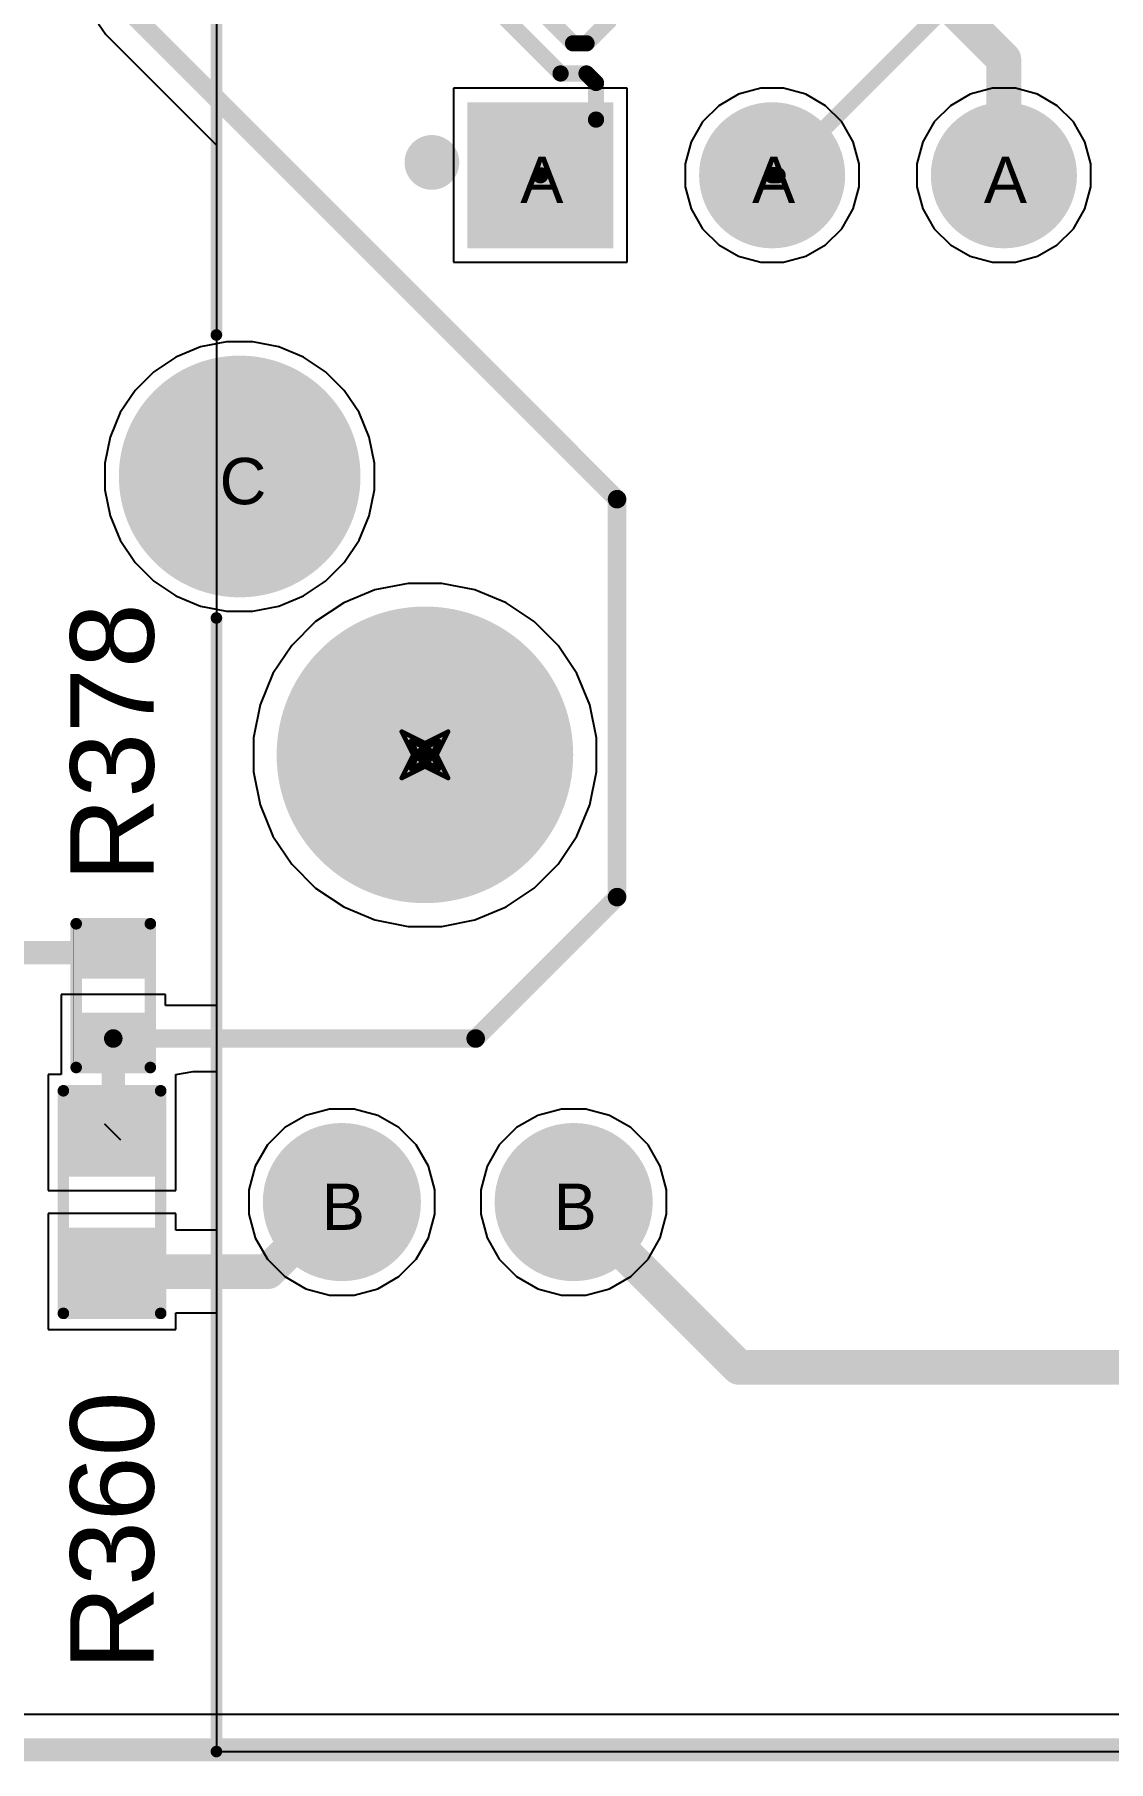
# Model space of a CAD drawing. Header units: inches. Extents: x -11 to 5428, y 0 to 5423.
# Drawn here: x 183.24 to 195.01, y -0.13 to 18.79 of the extents above; entities that cross this region are included whole.
import ezdxf

# ---------------------------------------------------------------- set-up
doc = ezdxf.new("R2010")
doc.units = ezdxf.units.IN
for name, color, linetype in [('Board Outline', 216, 'Continuous'), ('Bottom Layer', 5, 'Continuous'), ('Bottom Solder', 6, 'Continuous'), ('Drill Drawing', 1, 'Continuous'), ('GND', 16, 'Continuous'), ('Multi-Layer', 9, 'Continuous'), ('Pad Holes', 156, 'Continuous'), ('PWR', 76, 'Continuous'), ('Top Layer', 1, 'Continuous'), ('Top Overlay', 2, 'Continuous'), ('Top Paste', 8, 'Continuous'), ('Top Solder', 216, 'Continuous')]:
    doc.layers.add(name, color=color, linetype=linetype)
doc.styles.add('Arial', font='', dxfattribs={"height": 0.2})
doc.styles.get('Arial').set_extended_font_data('Arial')

# ---------------------------------------------------------------- blocks, each defined once
blk = doc.blocks.new('HR911105A_333')
at = {"layer": 'Bottom Layer'}
h = blk.add_hatch(color=5, dxfattribs=at)
edge = h.paths.add_edge_path()
edge.add_arc((4.084985479999999, 6.894982399999999), 0.7649997399999999, 0, 360)
h = blk.add_hatch(color=5, dxfattribs=at)
edge = h.paths.add_edge_path()
edge.add_arc((6.624985479999999, 6.894982399999999), 0.7649997399999999, 0, 360)
h = blk.add_hatch(color=5, dxfattribs=at)
edge = h.paths.add_edge_path()
edge.add_arc((7.745023879999999, -1.0550144), 1.22249946, 0, 360)
h = blk.add_hatch(color=5, dxfattribs=at)
edge = h.paths.add_edge_path()
edge.add_arc((-0.63001652, -4.3549824), 0.69900038, 0, 360)
h = blk.add_hatch(color=5, dxfattribs=at)
edge = h.paths.add_edge_path()
edge.add_arc((1.90998348, -4.3549824), 0.69900038, 0, 360)
blk.add_hatch(color=5, dxfattribs=at).paths.add_polyline_path([(5.14898386, -5.05398278), (3.7509831, -5.05398278), (3.7509831, -3.65598202), (5.14898386, -3.65598202)])
at = {"layer": 'Bottom Solder'}
h = blk.add_hatch(color=6, dxfattribs=at)
edge = h.paths.add_edge_path()
edge.add_arc((4.084985479999999, 6.894982399999999), 0.86659974, 0, 360)
h = blk.add_hatch(color=6, dxfattribs=at)
edge = h.paths.add_edge_path()
edge.add_arc((6.624985479999999, 6.894982399999999), 0.86659974, 0, 360)
h = blk.add_hatch(color=6, dxfattribs=at)
edge = h.paths.add_edge_path()
edge.add_arc((5.71500508, 1.9950176), 0.1016, 0, 360)
h = blk.add_hatch(color=6, dxfattribs=at)
edge = h.paths.add_edge_path()
edge.add_arc((7.745023879999999, -1.0550144), 1.32409946, 0, 360)
h = blk.add_hatch(color=6, dxfattribs=at)
edge = h.paths.add_edge_path()
edge.add_arc((-0.63001652, -4.3549824), 0.8006003799999999, 0, 360)
h = blk.add_hatch(color=6, dxfattribs=at)
edge = h.paths.add_edge_path()
edge.add_arc((1.90998348, -4.3549824), 0.8006003799999999, 0, 360)
blk.add_hatch(color=6, dxfattribs=at).paths.add_polyline_path([(5.25058386, -5.15558278), (3.6493831, -5.15558278), (3.6493831, -3.55438202), (5.25058386, -3.55438202)])
at = {"layer": 'GND'}
h = blk.add_hatch(color=16, dxfattribs=at)
edge = h.paths.add_edge_path()
edge.add_arc((4.084985479999999, 6.894982399999999), 0.7649997399999999, 0, 360)
h = blk.add_hatch(color=16, dxfattribs=at)
edge = h.paths.add_edge_path()
edge.add_arc((6.624985479999999, 6.894982399999999), 0.7649997399999999, 0, 360)
h = blk.add_hatch(color=16, dxfattribs=at)
edge = h.paths.add_edge_path()
edge.add_arc((7.745023879999999, -1.0550144), 1.22249946, 0, 360)
h = blk.add_hatch(color=16, dxfattribs=at)
edge = h.paths.add_edge_path()
edge.add_arc((-0.63001652, -4.3549824), 0.69900038, 0, 360)
h = blk.add_hatch(color=16, dxfattribs=at)
edge = h.paths.add_edge_path()
edge.add_arc((1.90998348, -4.3549824), 0.69900038, 0, 360)
blk.add_hatch(color=16, dxfattribs=at).paths.add_polyline_path([(5.14898386, -5.05398278), (3.7509831, -5.05398278), (3.7509831, -3.65598202), (5.14898386, -3.65598202)])
at = {"layer": 'Multi-Layer'}
h = blk.add_hatch(color=9, dxfattribs=at)
edge = h.paths.add_edge_path()
edge.add_arc((4.084985479999999, 6.894982399999999), 0.7649997399999999, 0, 360)
h = blk.add_hatch(color=9, dxfattribs=at)
edge = h.paths.add_edge_path()
edge.add_arc((6.624985479999999, 6.894982399999999), 0.7649997399999999, 0, 360)
h = blk.add_hatch(color=9, dxfattribs=at)
edge = h.paths.add_edge_path()
edge.add_arc((7.745023879999999, -1.0550144), 1.22249946, 0, 360)
h = blk.add_hatch(color=9, dxfattribs=at)
edge = h.paths.add_edge_path()
edge.add_arc((-0.63001652, -4.3549824), 0.69900038, 0, 360)
h = blk.add_hatch(color=9, dxfattribs=at)
edge = h.paths.add_edge_path()
edge.add_arc((1.90998348, -4.3549824), 0.69900038, 0, 360)
blk.add_hatch(color=9, dxfattribs=at).paths.add_polyline_path([(5.14898386, -5.05398278), (3.7509831, -5.05398278), (3.7509831, -3.65598202), (5.14898386, -3.65598202)])
at = {"layer": 'Pad Holes'}
h = blk.add_hatch(color=7, dxfattribs=at)
edge = h.paths.add_edge_path()
edge.add_arc((4.084985479999999, 6.894982399999999), 0.50999898, 0, 360)
h = blk.add_hatch(color=7, dxfattribs=at)
edge = h.paths.add_edge_path()
edge.add_arc((6.624985479999999, 6.894982399999999), 0.50999898, 0, 360)
h = blk.add_hatch(color=7, dxfattribs=at)
edge = h.paths.add_edge_path()
edge.add_arc((5.71500508, 1.9950176), 1.62500056, 0, 360)
h = blk.add_hatch(color=7, dxfattribs=at)
edge = h.paths.add_edge_path()
edge.add_arc((7.745023879999999, -1.0550144), 0.8149996399999999, 0, 360)
h = blk.add_hatch(color=7, dxfattribs=at)
edge = h.paths.add_edge_path()
edge.add_arc((-0.63001652, -4.3549824), 0.44500038, 0, 360)
h = blk.add_hatch(color=7, dxfattribs=at)
edge = h.paths.add_edge_path()
edge.add_arc((1.90998348, -4.3549824), 0.44500038, 0, 360)
h = blk.add_hatch(color=7, dxfattribs=at)
edge = h.paths.add_edge_path()
edge.add_arc((4.449983479999999, -4.3549824), 0.44500038, 0, 360)
at = {"layer": 'PWR'}
h = blk.add_hatch(color=76, dxfattribs=at)
edge = h.paths.add_edge_path()
edge.add_arc((4.084985479999999, 6.894982399999999), 0.7649997399999999, 0, 360)
h = blk.add_hatch(color=76, dxfattribs=at)
edge = h.paths.add_edge_path()
edge.add_arc((6.624985479999999, 6.894982399999999), 0.7649997399999999, 0, 360)
h = blk.add_hatch(color=76, dxfattribs=at)
edge = h.paths.add_edge_path()
edge.add_arc((7.745023879999999, -1.0550144), 1.22249946, 0, 360)
h = blk.add_hatch(color=76, dxfattribs=at)
edge = h.paths.add_edge_path()
edge.add_arc((-0.63001652, -4.3549824), 0.69900038, 0, 360)
h = blk.add_hatch(color=76, dxfattribs=at)
edge = h.paths.add_edge_path()
edge.add_arc((1.90998348, -4.3549824), 0.69900038, 0, 360)
blk.add_hatch(color=76, dxfattribs=at).paths.add_polyline_path([(5.14898386, -5.05398278), (3.7509831, -5.05398278), (3.7509831, -3.65598202), (5.14898386, -3.65598202)])
at = {"layer": 'Top Layer'}
h = blk.add_hatch(color=1, dxfattribs=at)
edge = h.paths.add_edge_path()
edge.add_arc((4.084985479999999, 6.894982399999999), 0.7649997399999999, 0, 360)
h = blk.add_hatch(color=1, dxfattribs=at)
edge = h.paths.add_edge_path()
edge.add_arc((6.624985479999999, 6.894982399999999), 0.7649997399999999, 0, 360)
h = blk.add_hatch(color=1, dxfattribs=at)
edge = h.paths.add_edge_path()
edge.add_arc((7.745023879999999, -1.0550144), 1.22249946, 0, 360)
h = blk.add_hatch(color=1, dxfattribs=at)
edge = h.paths.add_edge_path()
edge.add_arc((-0.63001652, -4.3549824), 0.69900038, 0, 360)
h = blk.add_hatch(color=1, dxfattribs=at)
edge = h.paths.add_edge_path()
edge.add_arc((1.90998348, -4.3549824), 0.69900038, 0, 360)
blk.add_hatch(color=1, dxfattribs=at).paths.add_polyline_path([(5.14898386, -5.05398278), (3.7509831, -5.05398278), (3.7509831, -3.65598202), (5.14898386, -3.65598202)])
at = {"layer": 'Top Solder'}
h = blk.add_hatch(color=216, dxfattribs=at)
edge = h.paths.add_edge_path()
edge.add_arc((4.084985479999999, 6.894982399999999), 0.86659974, 0, 360)
h = blk.add_hatch(color=216, dxfattribs=at)
edge = h.paths.add_edge_path()
edge.add_arc((6.624985479999999, 6.894982399999999), 0.86659974, 0, 360)
h = blk.add_hatch(color=216, dxfattribs=at)
edge = h.paths.add_edge_path()
edge.add_arc((5.71500508, 1.9950176), 0.1016, 0, 360)
h = blk.add_hatch(color=216, dxfattribs=at)
edge = h.paths.add_edge_path()
edge.add_arc((7.745023879999999, -1.0550144), 1.32409946, 0, 360)
h = blk.add_hatch(color=216, dxfattribs=at)
edge = h.paths.add_edge_path()
edge.add_arc((-0.63001652, -4.3549824), 0.8006003799999999, 0, 360)
h = blk.add_hatch(color=216, dxfattribs=at)
edge = h.paths.add_edge_path()
edge.add_arc((1.90998348, -4.3549824), 0.8006003799999999, 0, 360)
blk.add_hatch(color=216, dxfattribs=at).paths.add_polyline_path([(5.25058386, -5.15558278), (3.6493831, -5.15558278), (3.6493831, -3.55438202), (5.25058386, -3.55438202)])
at = {"layer": 'Top Overlay'}
for points in [[(7.99998908, 12.9149856, 0.127, 0.127, 0), (-7.99997892, 12.9149856, 0.127, 0.127, 0)], [(7.99998908, 12.9149856, 0.127, 0.127, 0), (7.99998908, 0.4949951999999999, 0.127, 0.127, 0)], [(7.99998908, -2.605024, 0.127, 0.127, 0), (7.99998908, -8.4850224, 0.127, 0.127, 0)]]:
    blk.add_lwpolyline(points, format="xyseb", dxfattribs=at)
for points in [[(7.968239079999999, 12.9149856, 0.0635, 0.0635, 1), (8.03173908, 12.9149856, 0.0635, 0.0635, 1)], [(7.968239079999999, 12.9149856, 0.0635, 0.0635, 1), (8.03173908, 12.9149856, 0.0635, 0.0635, 1)], [(7.968239079999999, 0.4949951999999999, 0.0635, 0.0635, 1), (8.03173908, 0.4949951999999999, 0.0635, 0.0635, 1)], [(7.968239079999999, -2.605024, 0.0635, 0.0635, 1), (8.03173908, -2.605024, 0.0635, 0.0635, 1)], [(5.7887997, -4.495799999999999, 0.2999994, 0.2999994, 1), (5.488800299999999, -4.495799999999999, 0.2999994, 0.2999994, 1)], [(5.413801719999999, -4.495799999999999, 0.1499997, 0.1499997, 1), (5.563798879999999, -4.495799999999999, 0.1499997, 0.1499997, 1)], [(5.71380112, -4.495799999999999, 0.1499997, 0.1499997, 1), (5.86379828, -4.495799999999999, 0.1499997, 0.1499997, 1)]]:
    blk.add_lwpolyline(points, format="xyseb", close=True, dxfattribs=at)
blk = doc.blocks.new('R___0603_342')
at = {"layer": 'Top Layer'}
for points in [[(-0.38102032, 0.44449492), (-0.38102032, -0.44450508), (-1.14302032, -0.44450508), (-1.14302032, 0.44449492)], [(1.14297968, 0.44449492), (1.14297968, -0.44450508), (0.38097968, -0.44450508), (0.38097968, 0.44449492)]]:
    blk.add_hatch(color=1, dxfattribs=at).paths.add_polyline_path(points)
at = {"layer": 'Top Paste'}
for points in [[(-0.38102032, 0.44449492), (-0.38102032, -0.44450508), (-1.14302032, -0.44450508), (-1.14302032, 0.44449492)], [(1.14297968, 0.44449492), (1.14297968, -0.44450508), (0.38097968, -0.44450508), (0.38097968, 0.44449492)]]:
    blk.add_hatch(color=8, dxfattribs=at).paths.add_polyline_path(points)
at = {"layer": 'Top Solder'}
for points in [[(-0.27942032, 0.5460949199999999), (-0.27942032, -0.54610508), (-1.24462032, -0.54610508), (-1.24462032, 0.5460949199999999)], [(1.24457968, 0.5460949199999999), (1.24457968, -0.54610508), (0.27937968, -0.54610508), (0.27937968, 0.5460949199999999)]]:
    blk.add_hatch(color=216, dxfattribs=at).paths.add_polyline_path(points)
at = {"layer": 'Top Overlay'}
for points in [[(1.21917968, 0.53339492, 0.127, 0.127, 0), (-1.21922032, 0.53339492, 0.127, 0.127, 0)], [(-1.21922032, -0.53340508, 0.127, 0.127, 0), (-1.21922032, 0.53339492, 0.127, 0.127, 0)], [(1.21917968, -0.53340508, 0.127, 0.127, 0), (1.21917968, 0.53339492, 0.127, 0.127, 0)], [(1.21917968, -0.53340508, 0.127, 0.127, 0), (-1.21922032, -0.53340508, 0.127, 0.127, 0)]]:
    blk.add_lwpolyline(points, format="xyseb", dxfattribs=at)
for points in [[(-1.25097032, 0.53339492, 0.0635, 0.0635, 1), (-1.18747032, 0.53339492, 0.0635, 0.0635, 1)], [(-1.25097032, 0.53339492, 0.0635, 0.0635, 1), (-1.18747032, 0.53339492, 0.0635, 0.0635, 1)], [(1.18742968, 0.53339492, 0.0635, 0.0635, 1), (1.25092968, 0.53339492, 0.0635, 0.0635, 1)], [(1.18742968, 0.53339492, 0.0635, 0.0635, 1), (1.25092968, 0.53339492, 0.0635, 0.0635, 1)], [(-1.25097032, -0.53340508, 0.0635, 0.0635, 1), (-1.18747032, -0.53340508, 0.0635, 0.0635, 1)], [(-1.25097032, -0.53340508, 0.0635, 0.0635, 1), (-1.18747032, -0.53340508, 0.0635, 0.0635, 1)], [(1.18742968, -0.53340508, 0.0635, 0.0635, 1), (1.25092968, -0.53340508, 0.0635, 0.0635, 1)], [(1.18742968, -0.53340508, 0.0635, 0.0635, 1), (1.25092968, -0.53340508, 0.0635, 0.0635, 1)]]:
    blk.add_lwpolyline(points, format="xyseb", close=True, dxfattribs=at)
blk = doc.blocks.new('R___0402_354')
at = {"layer": 'Top Layer'}
for points in [[(-0.6985050799999999, -0.31748476), (-0.6985050799999999, 0.31751524), (-0.24130508, 0.31751524), (-0.2413050799999999, -0.31748476)], [(0.2412949200000001, -0.31748476), (0.2412949199999999, 0.31751524), (0.69849492, 0.31751524), (0.69849492, -0.31748476)]]:
    blk.add_hatch(color=1, dxfattribs=at).paths.add_polyline_path(points)
at = {"layer": 'Top Paste'}
for points in [[(-0.6985050799999999, -0.31748476), (-0.6985050799999999, 0.31751524), (-0.24130508, 0.31751524), (-0.2413050799999999, -0.31748476)], [(0.2412949200000001, -0.31748476), (0.2412949199999999, 0.31751524), (0.69849492, 0.31751524), (0.69849492, -0.31748476)]]:
    blk.add_hatch(color=8, dxfattribs=at).paths.add_polyline_path(points)
at = {"layer": 'Top Solder'}
for points in [[(-0.75350624, -0.37248592), (-0.75350624, 0.3725163999999999), (-0.1863039200000001, 0.3725164000000001), (-0.1863039199999999, -0.3724859199999999)], [(0.1862937600000001, -0.37248592), (0.1862937599999999, 0.3725163999999999), (0.7534960799999999, 0.3725164000000001), (0.7534960799999999, -0.3724859199999999)]]:
    blk.add_hatch(color=216, dxfattribs=at).paths.add_polyline_path(points)
at = {"layer": 'Top Overlay'}
for points in [[(-0.7874050799999999, -0.40638476, 0.127, 0.127, 0), (-0.7874050799999999, 0.40641524, 0.127, 0.127, 0)], [(0.78739492, 0.40641524, 0.127, 0.127, 0), (-0.7874050799999999, 0.40641524, 0.127, 0.127, 0)], [(0.78739492, -0.40638476, 0.127, 0.127, 0), (0.78739492, 0.40641524, 0.127, 0.127, 0)], [(0.78739492, -0.40638476, 0.127, 0.127, 0), (-0.7874050799999999, -0.40638476, 0.127, 0.127, 0)], [(0.81279492, -0.43178476, 0.0032258, 0.0032258, 0), (-0.81280508, -0.43178476, 0.0032258, 0.0032258, 0)]]:
    blk.add_lwpolyline(points, format="xyseb", dxfattribs=at)
for points in [[(-0.8191550799999999, 0.40641524, 0.0635, 0.0635, 1), (-0.75565508, 0.40641524, 0.0635, 0.0635, 1)], [(-0.8191550799999999, 0.40641524, 0.0635, 0.0635, 1), (-0.75565508, 0.40641524, 0.0635, 0.0635, 1)], [(0.7556449199999999, 0.40641524, 0.0635, 0.0635, 1), (0.81914492, 0.40641524, 0.0635, 0.0635, 1)], [(0.7556449199999999, 0.40641524, 0.0635, 0.0635, 1), (0.81914492, 0.40641524, 0.0635, 0.0635, 1)], [(-0.8191550799999999, -0.40638476, 0.0635, 0.0635, 1), (-0.75565508, -0.40638476, 0.0635, 0.0635, 1)], [(-0.8191550799999999, -0.40638476, 0.0635, 0.0635, 1), (-0.75565508, -0.40638476, 0.0635, 0.0635, 1)], [(0.7556449199999999, -0.40638476, 0.0635, 0.0635, 1), (0.81914492, -0.40638476, 0.0635, 0.0635, 1)], [(0.7556449199999999, -0.40638476, 0.0635, 0.0635, 1), (0.81914492, -0.40638476, 0.0635, 0.0635, 1)], [(-0.81361026, -0.43178476, 0.0016129, 0.0016129, 1), (-0.8119998999999999, -0.43178476, 0.0016129, 0.0016129, 1)], [(0.8119897399999999, -0.43178476, 0.0016129, 0.0016129, 1), (0.8136000999999999, -0.43178476, 0.0016129, 0.0016129, 1)]]:
    blk.add_lwpolyline(points, format="xyseb", close=True, dxfattribs=at)

msp = doc.modelspace()

# ---------------------------------------------------------------- linework, layer by layer
at = {"layer": 'Board Outline'}
msp.add_lwpolyline([(1.27e-05, 1.27e-05, 0.254, 0.254, 0), (344.00001304, 1.27e-05, 0.254, 0.254, 0)], format="xyseb", dxfattribs=at)
at = {"layer": 'Bottom Layer'}
for p, q in [((185.23320586, 20.50117566), (185.23320586, -0.01805432)), ((185.23320586, 20.50117566), (185.23320586, 15.40668496)), ((185.05750644, 15.3717371), (184.78880238, 15.26043684)), ((185.23320586, 15.40668496), (185.05750644, 15.3717371)), ((184.78880238, 15.26043684), (184.54697152, 15.0988522)), ((184.54697152, 15.0988522), (184.3413128, 14.89319348)), ((184.3413128, 14.89319348), (184.17972816, 14.65136262)), ((184.17972816, 14.65136262), (184.0684279, 14.38265856)), ((184.0684279, 14.38265856), (184.01168684, 14.09740132)), ((184.01168684, 14.09740132), (184.01168684, 13.80655608)), ((184.01168684, 13.80655608), (184.0684279, 13.52129884)), ((184.0684279, 13.52129884), (184.17972816, 13.25259478)), ((184.17972816, 13.25259478), (184.3413128, 13.01076392)), ((184.3413128, 13.01076392), (184.54697152, 12.8051052)), ((184.54697152, 12.8051052), (184.78880238, 12.64352056)), ((184.78880238, 12.64352056), (185.05750644, 12.5322203)), ((185.05750644, 12.5322203), (185.23320586, 12.49727244)), ((185.23320586, 12.49727244), (185.23320586, 0.38846506)), ((185.23320586, 0.38846506), (9.71480658, 0.38846506)), ((185.23320586, -0.01805432), (220.28220358, -0.01805432))]:
    msp.add_line(p, q, dxfattribs=at)
for points in [[(192.5932267, 19.7919467, 0.3809999999999999, 0.3809999999999999, 0), (193.86272632, 18.52244708, 0.3809999999999999, 0.3809999999999999, 0)], [(193.86272632, 17.25244708, 0.3809999999999999, 0.3809999999999999, 0), (193.86272632, 18.52244708, 0.3809999999999999, 0.3809999999999999, 0)], [(193.86272632, 17.25244708, 0.3809999999999999, 0.3809999999999999, 0), (193.8632267, 17.2519467, 0.3809999999999999, 0.3809999999999999, 0)]]:
    msp.add_lwpolyline(points, format="xyseb", dxfattribs=at)
for points in [[(193.76747632, 18.52244708, 0.1905, 0.1905, 1), (193.95797632, 18.52244708, 0.1905, 0.1905, 1)], [(193.76747632, 18.52244708, 0.1905, 0.1905, 1), (193.95797632, 18.52244708, 0.1905, 0.1905, 1)], [(193.76747632, 17.25244708, 0.1905, 0.1905, 1), (193.95797632, 17.25244708, 0.1905, 0.1905, 1)], [(193.76747632, 17.25244708, 0.1905, 0.1905, 1), (193.95797632, 17.25244708, 0.1905, 0.1905, 1)], [(193.7679767, 17.2519467, 0.1905, 0.1905, 1), (193.9584767, 17.2519467, 0.1905, 0.1905, 1)]]:
    msp.add_lwpolyline(points, format="xyseb", close=True, dxfattribs=at)
at = {"layer": 'Drill Drawing'}
for points in [[(187.2642051, 11.1559467, 0.0508, 0.0508, 0), (187.5182051, 11.0289467, 0.0508, 0.0508, 0)], [(187.2642051, 11.1559467, 0.0508, 0.0508, 0), (187.3912051, 10.9019467, 0.0508, 0.0508, 0)], [(187.5182051, 11.0289467, 0.0508, 0.0508, 0), (187.7722051, 11.1559467, 0.0508, 0.0508, 0)], [(187.6452051, 10.9019467, 0.0508, 0.0508, 0), (187.7722051, 11.1559467, 0.0508, 0.0508, 0)], [(187.3658051, 11.0543467, 0.0508, 0.0508, 0), (187.5182051, 10.9781467, 0.0508, 0.0508, 0)], [(187.3658051, 11.0543467, 0.0508, 0.0508, 0), (187.4420051, 10.9019467, 0.0508, 0.0508, 0)], [(187.5182051, 10.9781467, 0.0508, 0.0508, 0), (187.6706051, 11.0543467, 0.0508, 0.0508, 0)], [(187.5944051, 10.9019467, 0.0508, 0.0508, 0), (187.6706051, 11.0543467, 0.0508, 0.0508, 0)], [(187.2642051, 10.6479467, 0.0508, 0.0508, 0), (187.3912051, 10.9019467, 0.0508, 0.0508, 0)], [(187.2642051, 10.6479467, 0.0508, 0.0508, 0), (187.5182051, 10.7749467, 0.0508, 0.0508, 0)], [(187.3658051, 10.7495467, 0.0508, 0.0508, 0), (187.4420051, 10.9019467, 0.0508, 0.0508, 0)], [(187.3658051, 10.7495467, 0.0508, 0.0508, 0), (187.5182051, 10.8257467, 0.0508, 0.0508, 0)], [(187.5182051, 10.8257467, 0.0508, 0.0508, 0), (187.6706051, 10.7495467, 0.0508, 0.0508, 0)], [(187.5182051, 10.7749467, 0.0508, 0.0508, 0), (187.7722051, 10.6479467, 0.0508, 0.0508, 0)], [(187.5944051, 10.9019467, 0.0508, 0.0508, 0), (187.6706051, 10.7495467, 0.0508, 0.0508, 0)], [(187.6452051, 10.9019467, 0.0508, 0.0508, 0), (187.7722051, 10.6479467, 0.0508, 0.0508, 0)]]:
    msp.add_lwpolyline(points, format="xyseb", dxfattribs=at)
for points in [[(187.2515051, 11.1559467, 0.0254, 0.0254, 1), (187.2769051, 11.1559467, 0.0254, 0.0254, 1)], [(187.2515051, 11.1559467, 0.0254, 0.0254, 1), (187.2769051, 11.1559467, 0.0254, 0.0254, 1)], [(187.7595051, 11.1559467, 0.0254, 0.0254, 1), (187.7849051, 11.1559467, 0.0254, 0.0254, 1)], [(187.7595051, 11.1559467, 0.0254, 0.0254, 1), (187.7849051, 11.1559467, 0.0254, 0.0254, 1)], [(187.3531051, 11.0543467, 0.0254, 0.0254, 1), (187.3785051, 11.0543467, 0.0254, 0.0254, 1)], [(187.3531051, 11.0543467, 0.0254, 0.0254, 1), (187.3785051, 11.0543467, 0.0254, 0.0254, 1)], [(187.5055051, 11.0289467, 0.0254, 0.0254, 1), (187.5309051, 11.0289467, 0.0254, 0.0254, 1)], [(187.5055051, 11.0289467, 0.0254, 0.0254, 1), (187.5309051, 11.0289467, 0.0254, 0.0254, 1)], [(187.5055051, 10.9781467, 0.0254, 0.0254, 1), (187.5309051, 10.9781467, 0.0254, 0.0254, 1)], [(187.5055051, 10.9781467, 0.0254, 0.0254, 1), (187.5309051, 10.9781467, 0.0254, 0.0254, 1)], [(187.6579051, 11.0543467, 0.0254, 0.0254, 1), (187.6833051, 11.0543467, 0.0254, 0.0254, 1)], [(187.6579051, 11.0543467, 0.0254, 0.0254, 1), (187.6833051, 11.0543467, 0.0254, 0.0254, 1)], [(187.3785051, 10.9019467, 0.0254, 0.0254, 1), (187.4039051, 10.9019467, 0.0254, 0.0254, 1)], [(187.3785051, 10.9019467, 0.0254, 0.0254, 1), (187.4039051, 10.9019467, 0.0254, 0.0254, 1)], [(187.4293051, 10.9019467, 0.0254, 0.0254, 1), (187.4547051, 10.9019467, 0.0254, 0.0254, 1)], [(187.4293051, 10.9019467, 0.0254, 0.0254, 1), (187.4547051, 10.9019467, 0.0254, 0.0254, 1)], [(187.5055051, 10.8257467, 0.0254, 0.0254, 1), (187.5309051, 10.8257467, 0.0254, 0.0254, 1)], [(187.5055051, 10.8257467, 0.0254, 0.0254, 1), (187.5309051, 10.8257467, 0.0254, 0.0254, 1)], [(187.5055051, 10.7749467, 0.0254, 0.0254, 1), (187.5309051, 10.7749467, 0.0254, 0.0254, 1)], [(187.5055051, 10.7749467, 0.0254, 0.0254, 1), (187.5309051, 10.7749467, 0.0254, 0.0254, 1)], [(187.5817051, 10.9019467, 0.0254, 0.0254, 1), (187.6071051, 10.9019467, 0.0254, 0.0254, 1)], [(187.5817051, 10.9019467, 0.0254, 0.0254, 1), (187.6071051, 10.9019467, 0.0254, 0.0254, 1)], [(187.6325051, 10.9019467, 0.0254, 0.0254, 1), (187.6579051, 10.9019467, 0.0254, 0.0254, 1)], [(187.6325051, 10.9019467, 0.0254, 0.0254, 1), (187.6579051, 10.9019467, 0.0254, 0.0254, 1)], [(187.2515051, 10.6479467, 0.0254, 0.0254, 1), (187.2769051, 10.6479467, 0.0254, 0.0254, 1)], [(187.2515051, 10.6479467, 0.0254, 0.0254, 1), (187.2769051, 10.6479467, 0.0254, 0.0254, 1)], [(187.3531051, 10.7495467, 0.0254, 0.0254, 1), (187.3785051, 10.7495467, 0.0254, 0.0254, 1)], [(187.3531051, 10.7495467, 0.0254, 0.0254, 1), (187.3785051, 10.7495467, 0.0254, 0.0254, 1)], [(187.6579051, 10.7495467, 0.0254, 0.0254, 1), (187.6833051, 10.7495467, 0.0254, 0.0254, 1)], [(187.6579051, 10.7495467, 0.0254, 0.0254, 1), (187.6833051, 10.7495467, 0.0254, 0.0254, 1)], [(187.7595051, 10.6479467, 0.0254, 0.0254, 1), (187.7849051, 10.6479467, 0.0254, 0.0254, 1)], [(187.7595051, 10.6479467, 0.0254, 0.0254, 1), (187.7849051, 10.6479467, 0.0254, 0.0254, 1)]]:
    msp.add_lwpolyline(points, format="xyseb", close=True, dxfattribs=at)
at = {"layer": 'GND'}
for p, q in [((189.73622708, 18.20494708), (187.83022632, 18.20494708)), ((187.83022632, 18.20494708), (187.83022632, 16.29894632)), ((189.73622708, 16.29894632), (189.73622708, 18.20494708)), ((191.19776086, 18.20494708), (190.95538136, 18.14000182)), ((191.44869254, 18.20494708), (191.19776086, 18.20494708)), ((191.69107204, 18.14000182), (191.44869254, 18.20494708)), ((193.73776086, 18.20494708), (193.49538136, 18.14000182)), ((193.98869254, 18.20494708), (193.73776086, 18.20494708)), ((194.23107204, 18.14000182), (193.98869254, 18.20494708)), ((190.73806912, 18.01453852), (190.56063488, 17.83710428)), ((190.95538136, 18.14000182), (190.73806912, 18.01453852)), ((191.90838428, 18.01453852), (191.69107204, 18.14000182)), ((192.08581852, 17.83710428), (191.90838428, 18.01453852)), ((193.27806912, 18.01453852), (193.10063488, 17.83710428)), ((193.49538136, 18.14000182), (193.27806912, 18.01453852)), ((194.44838428, 18.01453852), (194.23107204, 18.14000182)), ((194.62581852, 17.83710428), (194.44838428, 18.01453852)), ((190.56063488, 17.83710428), (190.43517158, 17.61979204)), ((192.21128182, 17.61979204), (192.08581852, 17.83710428)), ((193.10063488, 17.83710428), (192.97517158, 17.61979204)), ((194.75128182, 17.61979204), (194.62581852, 17.83710428)), ((190.43517158, 17.61979204), (190.37022632, 17.37741254)), ((192.27622708, 17.37741254), (192.21128182, 17.61979204)), ((192.97517158, 17.61979204), (192.91022632, 17.37741254)), ((194.81622708, 17.37741254), (194.75128182, 17.61979204)), ((190.37022632, 17.37741254), (190.37022632, 17.12648086)), ((192.27622708, 17.12648086), (192.27622708, 17.37741254)), ((192.91022632, 17.37741254), (192.91022632, 17.12648086)), ((194.81622708, 17.12648086), (194.81622708, 17.37741254)), ((190.37022632, 17.12648086), (190.43517158, 16.88410136)), ((192.21128182, 16.88410136), (192.27622708, 17.12648086)), ((192.91022632, 17.12648086), (192.97517158, 16.88410136)), ((194.75128182, 16.88410136), (194.81622708, 17.12648086)), ((190.43517158, 16.88410136), (190.56063488, 16.66678912)), ((192.08581852, 16.66678912), (192.21128182, 16.88410136)), ((192.97517158, 16.88410136), (193.10063488, 16.66678912)), ((194.62581852, 16.66678912), (194.75128182, 16.88410136)), ((190.56063488, 16.66678912), (190.73806912, 16.48935488)), ((191.90838428, 16.48935488), (192.08581852, 16.66678912)), ((193.10063488, 16.66678912), (193.27806912, 16.48935488)), ((194.44838428, 16.48935488), (194.62581852, 16.66678912)), ((190.73806912, 16.48935488), (190.95538136, 16.36389158)), ((191.69107204, 16.36389158), (191.90838428, 16.48935488)), ((193.27806912, 16.48935488), (193.49538136, 16.36389158)), ((194.23107204, 16.36389158), (194.44838428, 16.48935488)), ((187.83022632, 16.29894632), (189.73622708, 16.29894632)), ((190.95538136, 16.36389158), (191.19776086, 16.29894632)), ((191.19776086, 16.29894632), (191.44869254, 16.29894632)), ((191.44869254, 16.29894632), (191.69107204, 16.36389158)), ((193.49538136, 16.36389158), (193.73776086, 16.29894632)), ((193.73776086, 16.29894632), (193.98869254, 16.29894632)), ((193.98869254, 16.29894632), (194.23107204, 16.36389158)), ((186.97012136, 12.7087376), (186.62816624, 12.5670945)), ((187.3331407, 12.78094726), (186.97012136, 12.7087376)), ((187.7032695, 12.78094726), (187.3331407, 12.78094726)), ((188.06628884, 12.7087376), (187.7032695, 12.78094726)), ((188.40824396, 12.5670945), (188.06628884, 12.7087376)), ((186.62816624, 12.5670945), (186.32041222, 12.36146118)), ((188.71599798, 12.36146118), (188.40824396, 12.5670945)), ((186.32041222, 12.36146118), (186.05869062, 12.09973958)), ((188.97771958, 12.09973958), (188.71599798, 12.36146118)), ((186.05869062, 12.09973958), (185.8530573, 11.79198556)), ((189.1833529, 11.79198556), (188.97771958, 12.09973958)), ((185.8530573, 11.79198556), (185.7114142, 11.45003044)), ((189.324996, 11.45003044), (189.1833529, 11.79198556)), ((185.7114142, 11.45003044), (185.63920454, 11.0870111)), ((189.39720566, 11.0870111), (189.324996, 11.45003044)), ((185.63920454, 11.0870111), (185.63920454, 10.7168823)), ((189.39720566, 10.7168823), (189.39720566, 11.0870111)), ((185.63920454, 10.7168823), (185.7114142, 10.35386296)), ((189.324996, 10.35386296), (189.39720566, 10.7168823)), ((185.7114142, 10.35386296), (185.8530573, 10.01190784)), ((189.1833529, 10.01190784), (189.324996, 10.35386296)), ((185.8530573, 10.01190784), (186.05869062, 9.704153819999998)), ((188.97771958, 9.704153819999998), (189.1833529, 10.01190784)), ((186.05869062, 9.704153819999998), (186.32041222, 9.442432219999999)), ((188.71599798, 9.442432219999999), (188.97771958, 9.704153819999998)), ((186.32041222, 9.442432219999999), (186.62816624, 9.2367989)), ((188.40824396, 9.2367989), (188.71599798, 9.442432219999999)), ((186.62816624, 9.2367989), (186.97012136, 9.095155799999999)), ((186.97012136, 9.095155799999999), (187.3331407, 9.02294614)), ((187.7032695, 9.02294614), (188.06628884, 9.095155799999999)), ((188.06628884, 9.095155799999999), (188.40824396, 9.2367989)), ((187.3331407, 9.02294614), (187.7032695, 9.02294614)), ((186.47406952, 7.02098164), (186.2149057, 6.95153804)), ((186.74237988, 7.02098164), (186.47406952, 7.02098164)), ((187.0015437, 6.95153804), (186.74237988, 7.02098164)), ((189.01406952, 7.02098164), (188.7549057, 6.95153804)), ((189.28237988, 7.02098164), (189.01406952, 7.02098164)), ((189.5415437, 6.95153804), (189.28237988, 7.02098164)), ((185.98254396, 6.8173854), (185.7928212, 6.62766264)), ((186.2149057, 6.95153804), (185.98254396, 6.8173854)), ((187.23390544, 6.8173854), (187.0015437, 6.95153804)), ((187.4236282, 6.62766264), (187.23390544, 6.8173854)), ((188.52254396, 6.8173854), (188.3328212, 6.62766264)), ((188.7549057, 6.95153804), (188.52254396, 6.8173854)), ((189.77390544, 6.8173854), (189.5415437, 6.95153804)), ((189.9636282, 6.62766264), (189.77390544, 6.8173854)), ((185.7928212, 6.62766264), (185.65866856, 6.3953009)), ((187.55778084, 6.3953009), (187.4236282, 6.62766264)), ((188.3328212, 6.62766264), (188.19866856, 6.3953009)), ((190.09778084, 6.3953009), (189.9636282, 6.62766264)), ((185.65866856, 6.3953009), (185.58922496, 6.136137079999999)), ((187.62722444, 6.136137079999999), (187.55778084, 6.3953009)), ((188.19866856, 6.3953009), (188.12922496, 6.136137079999999)), ((190.16722444, 6.136137079999999), (190.09778084, 6.3953009)), ((185.58922496, 6.136137079999999), (185.58922496, 5.867826719999999)), ((187.62722444, 5.867826719999999), (187.62722444, 6.136137079999999)), ((188.12922496, 6.136137079999999), (188.12922496, 5.867826719999999)), ((190.16722444, 5.867826719999999), (190.16722444, 6.136137079999999)), ((185.58922496, 5.867826719999999), (185.65866856, 5.6086629)), ((187.55778084, 5.6086629), (187.62722444, 5.867826719999999)), ((188.12922496, 5.867826719999999), (188.19866856, 5.6086629)), ((190.09778084, 5.6086629), (190.16722444, 5.867826719999999)), ((185.65866856, 5.6086629), (185.7928212, 5.37630116)), ((187.4236282, 5.37630116), (187.55778084, 5.6086629)), ((188.19866856, 5.6086629), (188.3328212, 5.37630116)), ((189.9636282, 5.37630116), (190.09778084, 5.6086629)), ((185.7928212, 5.37630116), (185.98254396, 5.186578399999999)), ((187.23390544, 5.186578399999999), (187.4236282, 5.37630116)), ((188.3328212, 5.37630116), (188.52254396, 5.186578399999999)), ((189.77390544, 5.186578399999999), (189.9636282, 5.37630116)), ((185.98254396, 5.186578399999999), (186.2149057, 5.052425759999999)), ((187.0015437, 5.052425759999999), (187.23390544, 5.186578399999999)), ((188.52254396, 5.186578399999999), (188.7549057, 5.052425759999999)), ((189.5415437, 5.052425759999999), (189.77390544, 5.186578399999999)), ((186.2149057, 5.052425759999999), (186.47406952, 4.98298216)), ((186.47406952, 4.98298216), (186.74237988, 4.98298216)), ((186.74237988, 4.98298216), (187.0015437, 5.052425759999999)), ((188.7549057, 5.052425759999999), (189.01406952, 4.98298216)), ((189.01406952, 4.98298216), (189.28237988, 4.98298216)), ((189.28237988, 4.98298216), (189.5415437, 5.052425759999999)), ((343.61156068, 0.38846506), (0.38846506, 0.38846506))]:
    msp.add_line(p, q, dxfattribs=at)
at = {"layer": 'PWR'}
for p, q in [((189.73622708, 18.20494708), (187.83022632, 18.20494708)), ((187.83022632, 18.20494708), (187.83022632, 16.29894632)), ((189.73622708, 16.29894632), (189.73622708, 18.20494708)), ((191.19776086, 18.20494708), (190.95538136, 18.14000182)), ((191.44869254, 18.20494708), (191.19776086, 18.20494708)), ((191.69107204, 18.14000182), (191.44869254, 18.20494708)), ((193.73776086, 18.20494708), (193.49538136, 18.14000182)), ((193.98869254, 18.20494708), (193.73776086, 18.20494708)), ((194.23107204, 18.14000182), (193.98869254, 18.20494708)), ((190.73806912, 18.01453852), (190.56063488, 17.83710428)), ((190.95538136, 18.14000182), (190.73806912, 18.01453852)), ((191.90838428, 18.01453852), (191.69107204, 18.14000182)), ((192.08581852, 17.83710428), (191.90838428, 18.01453852)), ((193.27806912, 18.01453852), (193.10063488, 17.83710428)), ((193.49538136, 18.14000182), (193.27806912, 18.01453852)), ((194.44838428, 18.01453852), (194.23107204, 18.14000182)), ((194.62581852, 17.83710428), (194.44838428, 18.01453852)), ((190.56063488, 17.83710428), (190.43517158, 17.61979204)), ((192.21128182, 17.61979204), (192.08581852, 17.83710428)), ((193.10063488, 17.83710428), (192.97517158, 17.61979204)), ((194.75128182, 17.61979204), (194.62581852, 17.83710428)), ((190.43517158, 17.61979204), (190.37022632, 17.37741254)), ((192.27622708, 17.37741254), (192.21128182, 17.61979204)), ((192.97517158, 17.61979204), (192.91022632, 17.37741254)), ((194.81622708, 17.37741254), (194.75128182, 17.61979204)), ((190.37022632, 17.37741254), (190.37022632, 17.12648086)), ((192.27622708, 17.12648086), (192.27622708, 17.37741254)), ((192.91022632, 17.37741254), (192.91022632, 17.12648086)), ((194.81622708, 17.12648086), (194.81622708, 17.37741254)), ((190.37022632, 17.12648086), (190.43517158, 16.88410136)), ((192.21128182, 16.88410136), (192.27622708, 17.12648086)), ((192.91022632, 17.12648086), (192.97517158, 16.88410136)), ((194.75128182, 16.88410136), (194.81622708, 17.12648086)), ((190.43517158, 16.88410136), (190.56063488, 16.66678912)), ((192.08581852, 16.66678912), (192.21128182, 16.88410136)), ((192.97517158, 16.88410136), (193.10063488, 16.66678912)), ((194.62581852, 16.66678912), (194.75128182, 16.88410136)), ((190.56063488, 16.66678912), (190.73806912, 16.48935488)), ((191.90838428, 16.48935488), (192.08581852, 16.66678912)), ((193.10063488, 16.66678912), (193.27806912, 16.48935488)), ((194.44838428, 16.48935488), (194.62581852, 16.66678912)), ((190.73806912, 16.48935488), (190.95538136, 16.36389158)), ((191.69107204, 16.36389158), (191.90838428, 16.48935488)), ((193.27806912, 16.48935488), (193.49538136, 16.36389158)), ((194.23107204, 16.36389158), (194.44838428, 16.48935488)), ((187.83022632, 16.29894632), (189.73622708, 16.29894632)), ((190.95538136, 16.36389158), (191.19776086, 16.29894632)), ((191.19776086, 16.29894632), (191.44869254, 16.29894632)), ((191.44869254, 16.29894632), (191.69107204, 16.36389158)), ((193.49538136, 16.36389158), (193.73776086, 16.29894632)), ((193.73776086, 16.29894632), (193.98869254, 16.29894632)), ((193.98869254, 16.29894632), (194.23107204, 16.36389158)), ((185.05750644, 15.3717371), (184.78880238, 15.26043684)), ((185.34276368, 15.42847816), (185.05750644, 15.3717371)), ((185.63360892, 15.42847816), (185.34276368, 15.42847816)), ((185.91886616, 15.3717371), (185.63360892, 15.42847816)), ((186.18757022, 15.26043684), (185.91886616, 15.3717371)), ((184.78880238, 15.26043684), (184.54697152, 15.0988522)), ((186.42940108, 15.0988522), (186.18757022, 15.26043684)), ((184.54697152, 15.0988522), (184.3413128, 14.89319348)), ((186.6350598, 14.89319348), (186.42940108, 15.0988522)), ((184.3413128, 14.89319348), (184.17972816, 14.65136262)), ((186.79664444, 14.65136262), (186.6350598, 14.89319348)), ((184.17972816, 14.65136262), (184.0684279, 14.38265856)), ((186.9079447, 14.38265856), (186.79664444, 14.65136262)), ((184.0684279, 14.38265856), (184.01168684, 14.09740132)), ((186.96468576, 14.09740132), (186.9079447, 14.38265856)), ((184.01168684, 14.09740132), (184.01168684, 13.80655608)), ((186.96468576, 13.80655608), (186.96468576, 14.09740132)), ((184.01168684, 13.80655608), (184.0684279, 13.52129884)), ((186.9079447, 13.52129884), (186.96468576, 13.80655608)), ((184.0684279, 13.52129884), (184.17972816, 13.25259478)), ((186.79664444, 13.25259478), (186.9079447, 13.52129884)), ((184.17972816, 13.25259478), (184.3413128, 13.01076392)), ((186.6350598, 13.01076392), (186.79664444, 13.25259478)), ((184.3413128, 13.01076392), (184.54697152, 12.8051052)), ((186.42940108, 12.8051052), (186.6350598, 13.01076392)), ((184.54697152, 12.8051052), (184.78880238, 12.64352056)), ((186.18757022, 12.64352056), (186.42940108, 12.8051052)), ((186.97012136, 12.7087376), (186.62816624, 12.5670945)), ((187.3331407, 12.78094726), (186.97012136, 12.7087376)), ((187.7032695, 12.78094726), (187.3331407, 12.78094726)), ((188.06628884, 12.7087376), (187.7032695, 12.78094726)), ((188.40824396, 12.5670945), (188.06628884, 12.7087376)), ((184.78880238, 12.64352056), (185.05750644, 12.5322203)), ((185.05750644, 12.5322203), (185.34276368, 12.47547924)), ((185.63360892, 12.47547924), (185.91886616, 12.5322203)), ((185.91886616, 12.5322203), (186.18757022, 12.64352056)), ((186.62816624, 12.5670945), (186.32041222, 12.36146118)), ((188.71599798, 12.36146118), (188.40824396, 12.5670945)), ((185.34276368, 12.47547924), (185.63360892, 12.47547924)), ((186.32041222, 12.36146118), (186.05869062, 12.09973958)), ((188.97771958, 12.09973958), (188.71599798, 12.36146118)), ((186.05869062, 12.09973958), (185.8530573, 11.79198556)), ((189.1833529, 11.79198556), (188.97771958, 12.09973958)), ((185.8530573, 11.79198556), (185.7114142, 11.45003044)), ((189.324996, 11.45003044), (189.1833529, 11.79198556)), ((185.7114142, 11.45003044), (185.63920454, 11.0870111)), ((189.39720566, 11.0870111), (189.324996, 11.45003044)), ((185.63920454, 11.0870111), (185.63920454, 10.7168823)), ((189.39720566, 10.7168823), (189.39720566, 11.0870111)), ((185.63920454, 10.7168823), (185.7114142, 10.35386296)), ((189.324996, 10.35386296), (189.39720566, 10.7168823)), ((185.7114142, 10.35386296), (185.8530573, 10.01190784)), ((189.1833529, 10.01190784), (189.324996, 10.35386296)), ((185.8530573, 10.01190784), (186.05869062, 9.704153819999998)), ((188.97771958, 9.704153819999998), (189.1833529, 10.01190784)), ((186.05869062, 9.704153819999998), (186.32041222, 9.442432219999999)), ((188.71599798, 9.442432219999999), (188.97771958, 9.704153819999998)), ((186.32041222, 9.442432219999999), (186.62816624, 9.2367989)), ((188.40824396, 9.2367989), (188.71599798, 9.442432219999999)), ((186.62816624, 9.2367989), (186.97012136, 9.095155799999999)), ((186.97012136, 9.095155799999999), (187.3331407, 9.02294614)), ((187.7032695, 9.02294614), (188.06628884, 9.095155799999999)), ((188.06628884, 9.095155799999999), (188.40824396, 9.2367989)), ((187.3331407, 9.02294614), (187.7032695, 9.02294614)), ((186.47406952, 7.02098164), (186.2149057, 6.95153804)), ((186.74237988, 7.02098164), (186.47406952, 7.02098164)), ((187.0015437, 6.95153804), (186.74237988, 7.02098164)), ((189.01406952, 7.02098164), (188.7549057, 6.95153804)), ((189.28237988, 7.02098164), (189.01406952, 7.02098164)), ((189.5415437, 6.95153804), (189.28237988, 7.02098164)), ((185.98254396, 6.8173854), (185.7928212, 6.62766264)), ((186.2149057, 6.95153804), (185.98254396, 6.8173854)), ((187.23390544, 6.8173854), (187.0015437, 6.95153804)), ((187.4236282, 6.62766264), (187.23390544, 6.8173854)), ((188.52254396, 6.8173854), (188.3328212, 6.62766264)), ((188.7549057, 6.95153804), (188.52254396, 6.8173854)), ((189.77390544, 6.8173854), (189.5415437, 6.95153804)), ((189.9636282, 6.62766264), (189.77390544, 6.8173854)), ((185.7928212, 6.62766264), (185.65866856, 6.3953009)), ((187.55778084, 6.3953009), (187.4236282, 6.62766264)), ((188.3328212, 6.62766264), (188.19866856, 6.3953009)), ((190.09778084, 6.3953009), (189.9636282, 6.62766264)), ((185.65866856, 6.3953009), (185.58922496, 6.136137079999999)), ((187.62722444, 6.136137079999999), (187.55778084, 6.3953009)), ((188.19866856, 6.3953009), (188.12922496, 6.136137079999999)), ((190.16722444, 6.136137079999999), (190.09778084, 6.3953009)), ((185.58922496, 6.136137079999999), (185.58922496, 5.867826719999999)), ((187.62722444, 5.867826719999999), (187.62722444, 6.136137079999999)), ((188.12922496, 6.136137079999999), (188.12922496, 5.867826719999999)), ((190.16722444, 5.867826719999999), (190.16722444, 6.136137079999999)), ((185.58922496, 5.867826719999999), (185.65866856, 5.6086629)), ((187.55778084, 5.6086629), (187.62722444, 5.867826719999999)), ((188.12922496, 5.867826719999999), (188.19866856, 5.6086629)), ((190.09778084, 5.6086629), (190.16722444, 5.867826719999999)), ((185.65866856, 5.6086629), (185.7928212, 5.37630116)), ((187.4236282, 5.37630116), (187.55778084, 5.6086629)), ((188.19866856, 5.6086629), (188.3328212, 5.37630116)), ((189.9636282, 5.37630116), (190.09778084, 5.6086629)), ((185.7928212, 5.37630116), (185.98254396, 5.186578399999999)), ((187.23390544, 5.186578399999999), (187.4236282, 5.37630116)), ((188.3328212, 5.37630116), (188.52254396, 5.186578399999999)), ((189.77390544, 5.186578399999999), (189.9636282, 5.37630116)), ((185.98254396, 5.186578399999999), (186.2149057, 5.052425759999999)), ((187.0015437, 5.052425759999999), (187.23390544, 5.186578399999999)), ((188.52254396, 5.186578399999999), (188.7549057, 5.052425759999999)), ((189.5415437, 5.052425759999999), (189.77390544, 5.186578399999999)), ((186.2149057, 5.052425759999999), (186.47406952, 4.98298216)), ((186.47406952, 4.98298216), (186.74237988, 4.98298216)), ((186.74237988, 4.98298216), (187.0015437, 5.052425759999999)), ((188.7549057, 5.052425759999999), (189.01406952, 4.98298216)), ((189.01406952, 4.98298216), (189.28237988, 4.98298216)), ((189.28237988, 4.98298216), (189.5415437, 5.052425759999999)), ((228.16074764, 0.38846506), (0.38846506, 0.38846506))]:
    msp.add_line(p, q, dxfattribs=at)
at = {"layer": 'Top Layer'}
for p, q in [((185.23320586, 20.50117566), (185.23320586, -0.01805432)), ((183.94202734, 18.91123726), (184.02062002, 18.79360986)), ((184.02062002, 18.79360986), (185.23320586, 17.58102402)), ((185.23320586, 17.58102402), (185.23320586, 15.40668496)), ((185.05750644, 15.3717371), (184.78880238, 15.26043684)), ((185.23320586, 15.40668496), (185.05750644, 15.3717371)), ((184.78880238, 15.26043684), (184.54697152, 15.0988522)), ((184.54697152, 15.0988522), (184.3413128, 14.89319348)), ((184.3413128, 14.89319348), (184.17972816, 14.65136262)), ((184.17972816, 14.65136262), (184.0684279, 14.38265856)), ((184.0684279, 14.38265856), (184.01168684, 14.09740132)), ((184.01168684, 14.09740132), (184.01168684, 13.80655608)), ((184.01168684, 13.80655608), (184.0684279, 13.52129884)), ((184.0684279, 13.52129884), (184.17972816, 13.25259478)), ((184.17972816, 13.25259478), (184.3413128, 13.01076392)), ((184.3413128, 13.01076392), (184.54697152, 12.8051052)), ((184.54697152, 12.8051052), (184.78880238, 12.64352056)), ((184.78880238, 12.64352056), (185.05750644, 12.5322203)), ((185.05750644, 12.5322203), (185.23320586, 12.49727244)), ((185.23320586, 12.49727244), (185.23320586, 8.1565496)), ((184.6743195, 8.2766027), (183.5313195, 8.2766027)), ((183.5313195, 8.2766027), (183.5313195, 7.3989819)), ((184.6743195, 8.1565496), (184.6743195, 8.2766027)), ((185.23320586, 8.1565496), (184.6743195, 8.1565496)), ((183.5313195, 7.3989819), (183.3907051, 7.3989819)), ((183.3907051, 7.3989819), (183.3907051, 6.128981899999999)), ((184.7877051, 7.39897936), (184.97747104, 7.431415159999999)), ((184.7877051, 6.128981899999999), (184.7877051, 7.39897936)), ((184.97747104, 7.431415159999999), (185.23320586, 7.431415159999999)), ((185.23320586, 7.431415159999999), (185.23320586, 5.69315346)), ((183.3907051, 6.128981899999999), (184.7877051, 6.128981899999999)), ((184.7877051, 5.874981899999999), (183.3907051, 5.874981899999999)), ((183.3907051, 5.874981899999999), (183.3907051, 4.604981899999999)), ((184.7877051, 5.69315346), (184.7877051, 5.874981899999999)), ((185.23320586, 5.69315346), (184.7877051, 5.69315346)), ((184.7877051, 4.604981899999999), (184.7877051, 4.786739219999999)), ((184.7877051, 4.786739219999999), (185.23320586, 4.786739219999999)), ((185.23320586, 4.786739219999999), (185.23320586, 0.38846506)), ((183.3907051, 4.604981899999999), (184.7877051, 4.604981899999999)), ((185.23320586, 0.38846506), (9.7148015, 0.38846506)), ((185.23320586, -0.01805432), (220.28220358, -0.01805432))]:
    msp.add_line(p, q, dxfattribs=at)
for points in [[(187.64882714, 20.19041428, 0.1778, 0.1778, 0), (189.14187978, 18.69736164, 0.1778, 0.1778, 0)], [(187.31862714, 20.0536429, 0.1778, 0.1778, 0), (189.0051084, 18.36716164, 0.1778, 0.1778, 0)], [(191.38301068, 17.2519467, 0.1778, 0.1778, 0), (193.55659536, 19.42553138, 0.1778, 0.1778, 0)], [(184.27699492, 19.04998476, 0.2032, 0.2032, 0), (189.62391336, 13.70306632, 0.2032, 0.2032, 0)], [(189.28917184, 18.69736164, 0.1778, 0.1778, 0), (189.5544596, 18.9626494, 0.1778, 0.1778, 0)], [(189.14187978, 18.69736164, 0.1778, 0.1778, 0), (189.28917184, 18.69736164, 0.1778, 0.1778, 0)], [(189.0051084, 18.36716164, 0.1778, 0.1778, 0), (189.28917184, 18.36716164, 0.1778, 0.1778, 0)], [(189.28917184, 18.36716164, 0.1778, 0.1778, 0), (189.39332708, 18.2630064, 0.1778, 0.1778, 0)], [(189.39332708, 17.86204708, 0.1778, 0.1778, 0), (189.39332708, 18.2630064, 0.1778, 0.1778, 0)], [(188.7832267, 17.2519467, 0.1778, 0.1778, 0), (189.39332708, 17.86204708, 0.1778, 0.1778, 0)], [(191.3232267, 17.2519467, 0.1778, 0.1778, 0), (191.38301068, 17.2519467, 0.1778, 0.1778, 0)], [(189.62391336, 9.34338238, 0.2032, 0.2032, 0), (189.62391336, 13.70306632, 0.2032, 0.2032, 0)], [(188.07451336, 7.793982379999999, 0.2032, 0.2032, 0), (189.62391336, 9.34338238, 0.2032, 0.2032, 0)], [(183.0361973, 8.7338027, 0.254, 0.254, 0), (184.1028195, 8.7338027, 0.254, 0.254, 0)], [(184.10279918, 6.77754042, 0.254, 0.254, 0), (184.10279918, 7.793982379999999, 0.254, 0.254, 0)], [(184.10279918, 7.793982379999999, 0.2032, 0.2032, 0), (188.07451336, 7.793982379999999, 0.2032, 0.2032, 0)], [(184.0892051, 6.76394634, 0.254, 0.254, 0), (184.10279918, 6.77754042, 0.254, 0.254, 0)], [(185.7979266, 5.23994634, 0.3809999999999999, 0.3809999999999999, 0), (186.5599266, 6.00194634, 0.3809999999999999, 0.3809999999999999, 0)], [(186.5599266, 6.00194634, 0.3809999999999999, 0.3809999999999999, 0), (186.59561106, 6.00194634, 0.3809999999999999, 0.3809999999999999, 0)], [(189.14820438, 6.00194634, 0.3809999999999999, 0.3809999999999999, 0), (190.95916596, 4.190984759999999, 0.3809999999999999, 0.3809999999999999, 0)], [(184.0892051, 5.23994634, 0.3809999999999999, 0.3809999999999999, 0), (185.7979266, 5.23994634, 0.3809999999999999, 0.3809999999999999, 0)], [(190.95916596, 4.190984759999999, 0.3809999999999999, 0.3809999999999999, 0), (210.0081652, 4.190984759999999, 0.3809999999999999, 0.3809999999999999, 0)]]:
    msp.add_lwpolyline(points, format="xyseb", dxfattribs=at)
for points in [[(189.09742978, 18.69736164, 0.08889999999999999, 0.08889999999999999, 1), (189.18632978, 18.69736164, 0.08889999999999999, 0.08889999999999999, 1)], [(189.09742978, 18.69736164, 0.08889999999999999, 0.08889999999999999, 1), (189.18632978, 18.69736164, 0.08889999999999999, 0.08889999999999999, 1)], [(189.24472184, 18.69736164, 0.08889999999999999, 0.08889999999999999, 1), (189.33362184, 18.69736164, 0.08889999999999999, 0.08889999999999999, 1)], [(189.24472184, 18.69736164, 0.08889999999999999, 0.08889999999999999, 1), (189.33362184, 18.69736164, 0.08889999999999999, 0.08889999999999999, 1)], [(188.9606584, 18.36716164, 0.08889999999999999, 0.08889999999999999, 1), (189.0495584, 18.36716164, 0.08889999999999999, 0.08889999999999999, 1)], [(188.9606584, 18.36716164, 0.08889999999999999, 0.08889999999999999, 1), (189.0495584, 18.36716164, 0.08889999999999999, 0.08889999999999999, 1)], [(189.24472184, 18.36716164, 0.08889999999999999, 0.08889999999999999, 1), (189.33362184, 18.36716164, 0.08889999999999999, 0.08889999999999999, 1)], [(189.24472184, 18.36716164, 0.08889999999999999, 0.08889999999999999, 1), (189.33362184, 18.36716164, 0.08889999999999999, 0.08889999999999999, 1)], [(189.34887708, 18.2630064, 0.08889999999999999, 0.08889999999999999, 1), (189.43777708, 18.2630064, 0.08889999999999999, 0.08889999999999999, 1)], [(189.34887708, 18.2630064, 0.08889999999999999, 0.08889999999999999, 1), (189.43777708, 18.2630064, 0.08889999999999999, 0.08889999999999999, 1)], [(189.34887708, 17.86204708, 0.08889999999999999, 0.08889999999999999, 1), (189.43777708, 17.86204708, 0.08889999999999999, 0.08889999999999999, 1)], [(189.34887708, 17.86204708, 0.08889999999999999, 0.08889999999999999, 1), (189.43777708, 17.86204708, 0.08889999999999999, 0.08889999999999999, 1)], [(188.7387767, 17.2519467, 0.08889999999999999, 0.08889999999999999, 1), (188.8276767, 17.2519467, 0.08889999999999999, 0.08889999999999999, 1)], [(191.2787767, 17.2519467, 0.08889999999999999, 0.08889999999999999, 1), (191.3676767, 17.2519467, 0.08889999999999999, 0.08889999999999999, 1)], [(191.33856068, 17.2519467, 0.08889999999999999, 0.08889999999999999, 1), (191.42746068, 17.2519467, 0.08889999999999999, 0.08889999999999999, 1)], [(191.33856068, 17.2519467, 0.08889999999999999, 0.08889999999999999, 1), (191.42746068, 17.2519467, 0.08889999999999999, 0.08889999999999999, 1)], [(189.57311336, 13.70306632, 0.1016, 0.1016, 1), (189.67471336, 13.70306632, 0.1016, 0.1016, 1)], [(189.57311336, 13.70306632, 0.1016, 0.1016, 1), (189.67471336, 13.70306632, 0.1016, 0.1016, 1)], [(189.57311336, 9.34338238, 0.1016, 0.1016, 1), (189.67471336, 9.34338238, 0.1016, 0.1016, 1)], [(189.57311336, 9.34338238, 0.1016, 0.1016, 1), (189.67471336, 9.34338238, 0.1016, 0.1016, 1)], [(184.0393195, 8.7338027, 0.127, 0.127, 1), (184.1663195, 8.7338027, 0.127, 0.127, 1)], [(184.03929918, 7.793982379999999, 0.127, 0.127, 1), (184.16629918, 7.793982379999999, 0.127, 0.127, 1)], [(184.05199918, 7.793982379999999, 0.1016, 0.1016, 1), (184.15359918, 7.793982379999999, 0.1016, 0.1016, 1)], [(188.02371336, 7.793982379999999, 0.1016, 0.1016, 1), (188.12531336, 7.793982379999999, 0.1016, 0.1016, 1)], [(188.02371336, 7.793982379999999, 0.1016, 0.1016, 1), (188.12531336, 7.793982379999999, 0.1016, 0.1016, 1)], [(184.0257051, 6.76394634, 0.127, 0.127, 1), (184.1527051, 6.76394634, 0.127, 0.127, 1)], [(184.03929918, 6.77754042, 0.127, 0.127, 1), (184.16629918, 6.77754042, 0.127, 0.127, 1)], [(184.03929918, 6.77754042, 0.127, 0.127, 1), (184.16629918, 6.77754042, 0.127, 0.127, 1)], [(186.4646766, 6.00194634, 0.1905, 0.1905, 1), (186.6551766, 6.00194634, 0.1905, 0.1905, 1)], [(186.4646766, 6.00194634, 0.1905, 0.1905, 1), (186.6551766, 6.00194634, 0.1905, 0.1905, 1)], [(186.50036106, 6.00194634, 0.1905, 0.1905, 1), (186.69086106, 6.00194634, 0.1905, 0.1905, 1)], [(189.05295438, 6.00194634, 0.1905, 0.1905, 1), (189.24345438, 6.00194634, 0.1905, 0.1905, 1)], [(183.9939551, 5.23994634, 0.1905, 0.1905, 1), (184.1844551, 5.23994634, 0.1905, 0.1905, 1)], [(185.7026766, 5.23994634, 0.1905, 0.1905, 1), (185.8931766, 5.23994634, 0.1905, 0.1905, 1)], [(185.7026766, 5.23994634, 0.1905, 0.1905, 1), (185.8931766, 5.23994634, 0.1905, 0.1905, 1)], [(190.86391596, 4.190984759999999, 0.1905, 0.1905, 1), (191.05441596, 4.190984759999999, 0.1905, 0.1905, 1)], [(190.86391596, 4.190984759999999, 0.1905, 0.1905, 1), (191.05441596, 4.190984759999999, 0.1905, 0.1905, 1)]]:
    msp.add_lwpolyline(points, format="xyseb", close=True, dxfattribs=at)

# ---------------------------------------------------------------- block references
for name, p, rotation in [('HR911105A_333', (193.23321018, 12.8969643), 180), ('R___0402_354', (184.10280426, 8.26389762), 270), ('R___0603_342', (184.08921018, 6.00196158), 270)]:
    msp.add_blockref(name, p, dxfattribs=dict(rotation=rotation))

# ---------------------------------------------------------------- texts
at = {"layer": 'Drill Drawing', "style": 'Arial'}
for s, p in [('A', (188.5631484, 16.94723052)), ('A', (191.1031484, 16.94723052)), ('A', (193.6431484, 16.94723052)), ('C', (185.268108, 13.64726252)), ('B', (186.3881464, 5.69726572)), ('B', (188.9281464, 5.69726572))]:
    msp.add_text(s, height=0.508, dxfattribs=at).set_placement(p)
at = {"layer": 'Top Overlay', "style": 'Arial'}
for s, p in [('R378', (184.54626032, 9.509041179999999)), ('R360', (184.54626032, 0.8730411799999999))]:
    msp.add_text(s, height=0.9143999999999999, rotation=90, dxfattribs=at).set_placement(p)

doc.saveas('drawing.dxf')
